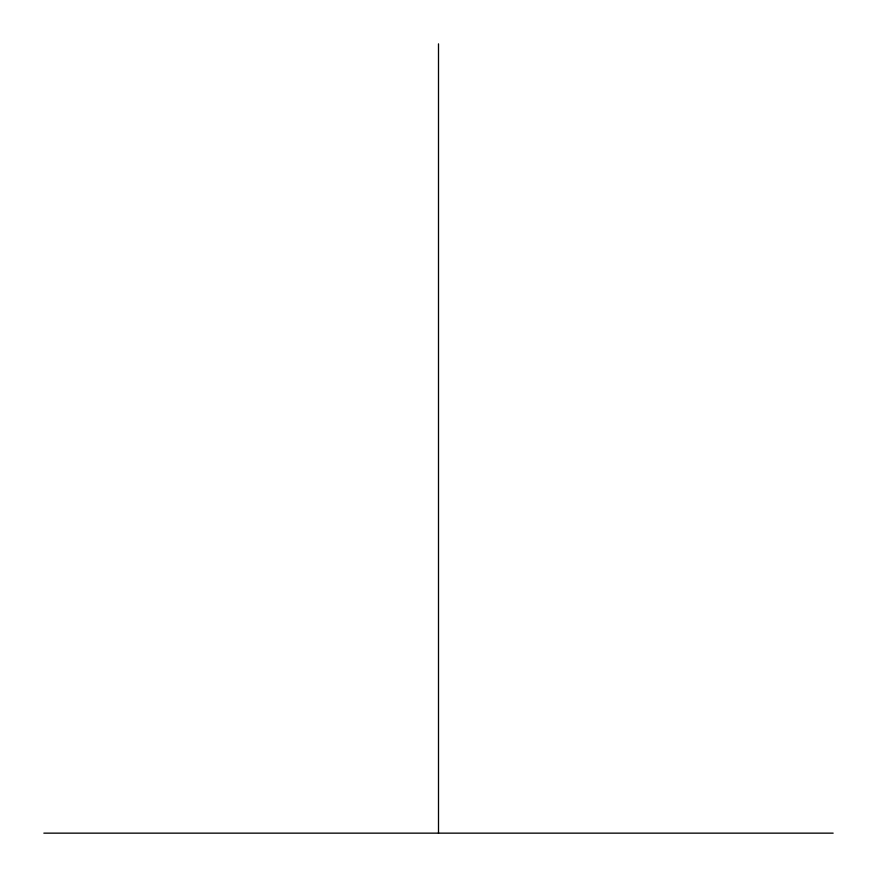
<?xml version="1.0" encoding="UTF-8"?>
<svg xmlns="http://www.w3.org/2000/svg" width="877" height="877" viewBox="0 0 877 877"><rect width="100%" height="100%" fill="white"/><g stroke="black" fill="none" stroke-linecap="round" stroke-linejoin="round"><path stroke-width="1.32" d="M43.85 833.15L833.15 833.15M438.5 43.85L438.5 833.15"/></g></svg>
